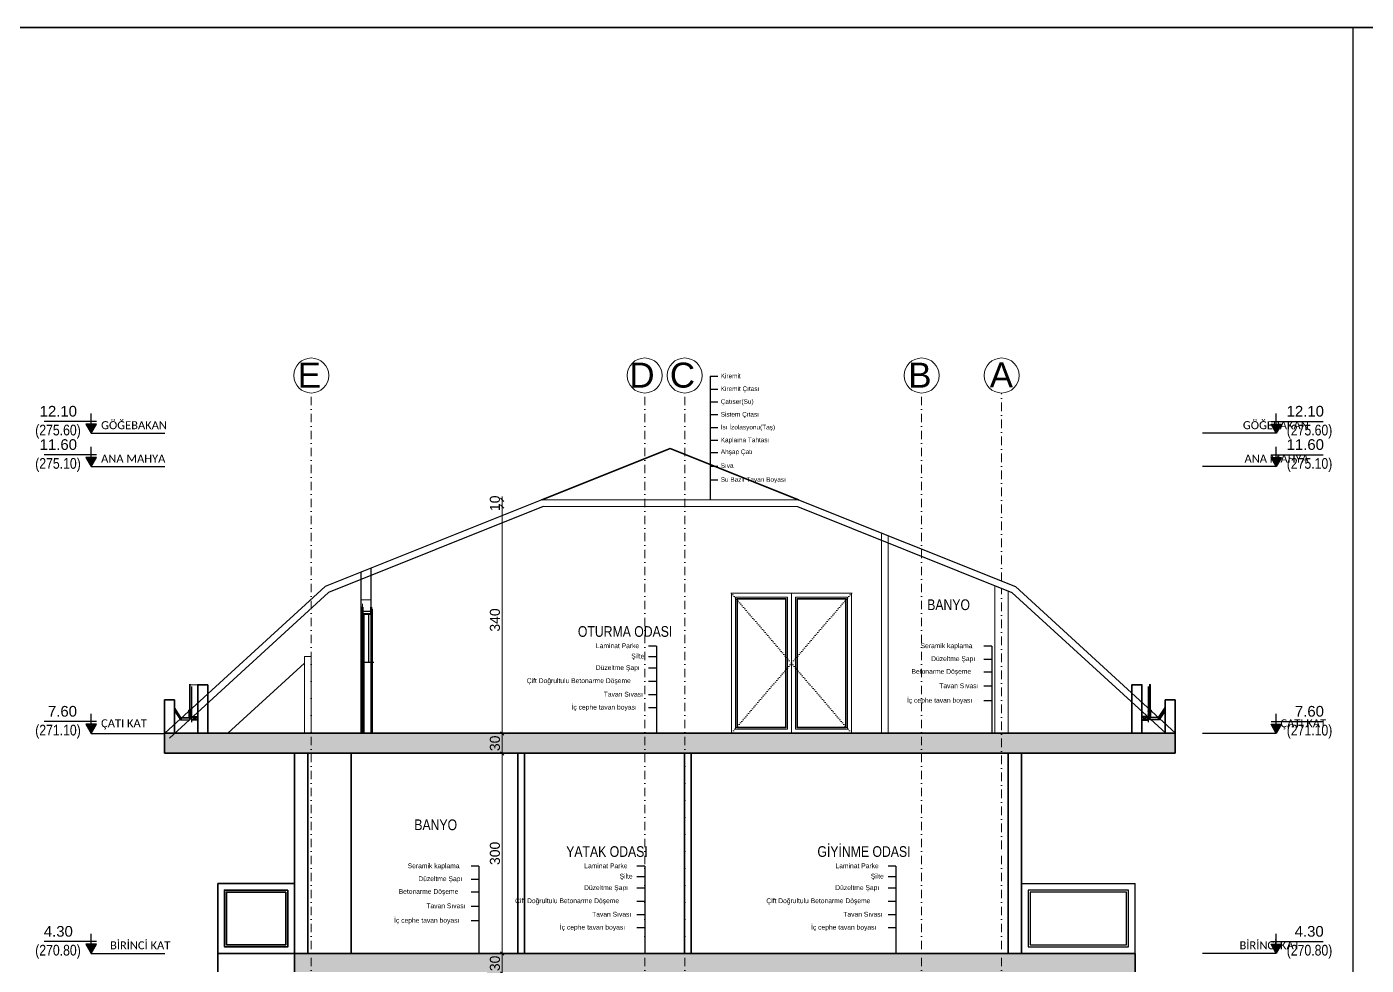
# Model space of a CAD drawing. Header units: millimetres. Extents: x 708 to 46452, y -4963 to 3960.
# Drawn here: x 22442 to 24450, y 2552 to 3960 of the extents above; entities that cross this region are included whole.
import ezdxf

# ---------------------------------------------------------------- set-up
doc = ezdxf.new("R2010")
doc.units = ezdxf.units.MM
for name, pattern in [('ACAD_ISO07W100', [3, 0, -3]), ('ACAD_ISO10W100', [18, 12, -3, 0, -3]), ('DASHDOT', [25.4, 12.7, -6.35, 0, -6.35])]:
    doc.linetypes.add(name, pattern=pattern)
for name, color, linetype, lineweight in [('00_IC_OLCU', 139, 'Continuous', 20), ('00_KOLON', 2, 'Continuous', 35), ('20', 1, 'Continuous', 0), ('AKS', 153, 'ACAD_ISO10W100', 20), ('aks ve noktalılar', 129, 'DASHDOT', 13), ('BETONARME TARAMA', 8, 'Continuous', 25), ('CS DUVAR', 6, 'Continuous', 40), ('duvar', 6, 'Continuous', 35), ('ENK_PLAN', 2, 'Continuous', 0), ('görünüş1', 251, 'Continuous', 35), ('KAPI', 133, 'Continuous', 20), ('Kapı ve Pencereler', 253, 'Continuous', 5), ('KESİTA$0$KAPLAMA', 33, 'Continuous', 25), ('KESİTA$0$Kolon', 164, 'Continuous', 35), ('KESİTA$0$OLUK', 201, 'Continuous', 25), ('KESİTA$0$STANDARD', 7, 'Continuous', 25), ('KESİTA$0$Y3', 155, 'Continuous', 25), ('Merdiven Noktalamaları', 251, 'ACAD_ISO07W100', 20), ('Y', 41, 'Continuous', 30), ('YAZI', 40, 'Continuous', 25), ('YD', 7, 'Continuous', 5), ('yerkapl', 8, 'Continuous', 5), ('Çerçeve', 8, 'Continuous', 30)]:
    doc.layers.add(name, color=color, linetype=linetype, lineweight=lineweight)
doc.layers.add('ARC-ATP-ALÜMİNYUM KORKULUK', color=152, linetype='Continuous')
doc.layers.add('KP', color=1, linetype='Continuous')
doc.layers.add('ARC-ATP-GÖRÜNÜŞ KORKULUK', color=7, linetype='Continuous', lineweight=25, true_color=0x202e69)
doc.styles.add('arial_1_18', font='arial.ttf', dxfattribs={"height": 0.2})
doc.styles.get("Standard").update_dxf_attribs({"font": 'arial.ttf'})
doc.styles.add('şenşakrak', font='swissel.ttf', dxfattribs={"height": 10})
doc.dimstyles.new('ALP_OLCU', dxfattribs={"dimscale": 0, "dimtxt": 15, "dimasz": 5, "dimexe": 0.18, "dimexo": 0.06, "dimgap": 3, "dimtad": 1, "dimdec": 0, "dimrnd": 0.1, "dimzin": 9, "dimdsep": 46, "dimtxsty": 'Standard', "dimblk": 'OBLIQUE', "dimcen": 0, "dimse1": 1, "dimse2": 1, "dimclrd": 256, "dimclre": 256, "dimclrt": 53, "dimadec": 0, "dimazin": 0, "dimtfac": 1, "dimtdec": 0, "dimtix": 1, "dimtmove": 1, "dimatfit": 3, "dimldrblk": 'ARCHTICK', "dimfxl": 0.18, "dimtolj": 1, "dimlwd": -1, "dimarcsym": 0})

# ---------------------------------------------------------------- blocks, each defined once
blk = doc.blocks.new('khjkjhkjh')
at = {"layer": 'Y'}
for p, q in [((645667.6, 4566150.1), (645667.6, 4565964.6)), ((645667.6, 4566150.1), (645678.9, 4566150.1)), ((645667.6, 4566130.9), (645678.9, 4566130.9)), ((645667.6, 4566111.7), (645678.9, 4566111.7)), ((645667.6, 4566092.5), (645678.9, 4566092.5)), ((645667.6, 4566073.3), (645678.9, 4566073.3)), ((645667.6, 4566054.2), (645678.9, 4566054.2)), ((645667.6, 4566035.9), (645678.9, 4566035.9)), ((645667.6, 4566015.4), (645678.9, 4566015.4)), ((645667.6, 4565994.5), (645678.9, 4565994.5))]:
    blk.add_line(p, q, dxfattribs=at)
at = {"layer": 'YD', "style": 'şenşakrak'}
for s, height, p in [('Kiremit', 6.91, (645683.2, 4566147.1)), ('Kiremit Çıtası', 6.912, (645683.2, 4566127.9)), ('Çatıser(Su)', 6.912, (645683.2, 4566108.7)), ('Sistem Çıtası', 6.912, (645683.2, 4566089.5)), ('Isı İzolasyonu(Taş)', 6.912, (645683.2, 4566070.3)), ('Kaplama Tahtası', 6.912, (645683.2, 4566051.1)), ('Ahşap Çatı', 6.91, (645683.4, 4566033.4)), ('Sıva', 6.91, (645683.2, 4566012.7)), ('Su Bazlı Tavan Boyası', 6.912, (645683.2, 4565991.8))]:
    blk.add_text(s, height=height, dxfattribs=at).set_placement(p)
blk = doc.blocks.new('gae')
at = {"layer": 'yerkapl'}
blk.add_hatch(color=256, dxfattribs=at).paths.add_polyline_path([(10.1, 17.5), (-10.1, 17.5), (0, 0)])
for p, q in [((0, 17.5), (0, 37.6)), ((0, 17.5), (0, 37.6)), ((-10.1, 22.5), (89.7, 22.5)), ((-10.1, 22.5), (89.7, 22.5)), ((0, 0), (-10.1, 17.5)), ((-10.1, 17.5), (10.1, 17.5)), ((0, 0), (-10.1, 17.5)), ((-10.1, 17.5), (10.1, 17.5)), ((10.1, 17.5), (0, 0)), ((10.1, 17.5), (0, 0))]:
    blk.add_line(p, q)
blk.add_lwpolyline([(0, 0), (-98.9, 0)])
blk = doc.blocks.new('UDTYUU')
blk.add_line((-169286.9, 45227.8), (-169397.4, 45227.8))
at = {"xscale": 0.7839999999999999, "yscale": 0.7839999999999999, "zscale": 0.7839999999999999}
blk.add_blockref('gae', (-169286.9, 45227.8), dxfattribs=at)
blk = doc.blocks.new('_Oblique')
at = {"color": 0, "linetype": 'ByBlock', "lineweight": -2}
blk.add_line((-0.5, -0.5), (0.5, 0.5), dxfattribs=at)
blk = doc.blocks.new('*D1373')
at = {"layer": '00_IC_OLCU', "transparency": 16777216}
blk.add_line((23154.2, 2540), (23154.2, 2570), dxfattribs=at)
at = {"layer": 'Defpoints', "color": 0, "transparency": 16777216}
for p in [(22863.2, 2570), (23154.2, 2570), (22843.2, 2540)]:
    blk.add_point(p, dxfattribs=at)
at = {"layer": '00_IC_OLCU', "transparency": 16777216, "xscale": 5, "yscale": 5, "zscale": 5}
for p, rotation in [((23154.2, 2570), 90), ((23154.2, 2540), 270)]:
    blk.add_blockref('_Oblique', p, dxfattribs=dict(at, rotation=rotation))
at = {"layer": '00_IC_OLCU', "color": 53, "transparency": 16777216, "insert": (23143.6, 2555), "char_height": 15, "attachment_point": 5, "rotation": 90}
blk.add_mtext('\\A1;30', dxfattribs=at)
blk = doc.blocks.new('_ArchTick')
at = {"color": 0, "linetype": 'ByBlock', "const_width": 0.15}
blk.add_lwpolyline([(-0.5, -0.5), (0.5, 0.5)], dxfattribs=at)
blk = doc.blocks.new('*D1374')
at = {"layer": '00_IC_OLCU', "transparency": 16777216}
blk.add_line((23154.2, 2570), (23154.2, 2870), dxfattribs=at)
at = {"layer": 'Defpoints', "color": 0, "transparency": 16777216}
for p in [(23154.2, 2870), (23178.2, 2870), (22863.2, 2570)]:
    blk.add_point(p, dxfattribs=at)
at = {"layer": '00_IC_OLCU', "transparency": 16777216, "xscale": 5, "yscale": 5, "zscale": 5}
for p, rotation in [((23154.2, 2870), 90), ((23154.2, 2570), 270)]:
    blk.add_blockref('_Oblique', p, dxfattribs=dict(at, rotation=rotation))
at = {"layer": '00_IC_OLCU', "color": 53, "transparency": 16777216, "insert": (23143.6, 2720), "char_height": 15, "attachment_point": 5, "rotation": 90}
blk.add_mtext('\\A1;300', dxfattribs=at)
blk = doc.blocks.new('*D1375')
at = {"layer": '00_IC_OLCU', "transparency": 16777216}
blk.add_line((23154.2, 2870), (23154.2, 2900), dxfattribs=at)
at = {"layer": 'Defpoints', "color": 0, "transparency": 16777216}
for p in [(23154.2, 2900), (23405.7, 2900), (23178.2, 2870)]:
    blk.add_point(p, dxfattribs=at)
at = {"layer": '00_IC_OLCU', "transparency": 16777216, "xscale": 5, "yscale": 5, "zscale": 5}
for p, rotation in [((23154.2, 2900), 90), ((23154.2, 2870), 270)]:
    blk.add_blockref('_Oblique', p, dxfattribs=dict(at, rotation=rotation))
at = {"layer": '00_IC_OLCU', "color": 53, "transparency": 16777216, "insert": (23143.6, 2885), "char_height": 15, "attachment_point": 5, "rotation": 90}
blk.add_mtext('\\A1;30', dxfattribs=at)
blk = doc.blocks.new('*D1376')
at = {"layer": '00_IC_OLCU', "transparency": 16777216}
blk.add_line((23154.2, 2900), (23154.2, 3240), dxfattribs=at)
at = {"layer": 'Defpoints', "color": 0, "transparency": 16777216}
for p in [(23154.2, 3240), (23215.8, 3240), (23405.7, 2900)]:
    blk.add_point(p, dxfattribs=at)
at = {"layer": '00_IC_OLCU', "transparency": 16777216, "xscale": 5, "yscale": 5, "zscale": 5}
for p, rotation in [((23154.2, 3240), 90), ((23154.2, 2900), 270)]:
    blk.add_blockref('_Oblique', p, dxfattribs=dict(at, rotation=rotation))
at = {"layer": '00_IC_OLCU', "color": 53, "transparency": 16777216, "insert": (23143.6, 3070), "char_height": 15, "attachment_point": 5, "rotation": 90}
blk.add_mtext('\\A1;340', dxfattribs=at)
blk = doc.blocks.new('*D1377')
at = {"layer": '00_IC_OLCU', "transparency": 16777216}
for p, q in [((23154.2, 3250), (23154.2, 3255)), ((23154.2, 3240), (23154.2, 3250)), ((23154.2, 3240), (23154.2, 3235))]:
    blk.add_line(p, q, dxfattribs=at)
at = {"layer": 'Defpoints', "color": 0, "transparency": 16777216}
for p in [(23154.2, 3250), (23213.9, 3250), (23215.8, 3240)]:
    blk.add_point(p, dxfattribs=at)
at = {"layer": '00_IC_OLCU', "transparency": 16777216, "xscale": 5, "yscale": 5, "zscale": 5}
for p, rotation in [((23154.2, 3250), 270), ((23154.2, 3240), 90)]:
    blk.add_blockref('_Oblique', p, dxfattribs=dict(at, rotation=rotation))
at = {"layer": '00_IC_OLCU', "color": 53, "transparency": 16777216, "insert": (23143.6, 3245), "char_height": 15, "attachment_point": 5, "rotation": 90}
blk.add_mtext('\\A1;10', dxfattribs=at)

msp = doc.modelspace()

# ---------------------------------------------------------------- hatches: boundary and pattern name
at = {"layer": 'BETONARME TARAMA'}
h = msp.add_hatch(dxfattribs=at)
h.set_pattern_fill('ANSI36', color=256, scale=3)
h.set_pattern_definition([(45, (4220.108, 1357.006), (5.051394, 18.5217782), [23.8125, -4.7625, 0, -4.7625])])
h.paths.add_polyline_path([(22648.157, 2900.036), (22648.157, 2870.036), (24163.157, 2870.036), (24163.157, 2900.036)])
h = msp.add_hatch(dxfattribs=at)
h.set_pattern_fill('ANSI36', color=256, scale=3)
h.set_pattern_definition([(45, (12572.92, 1770.001), (5.051394, 18.521778), [23.8125, -4.7625, 0, -4.7625])])
h.paths.add_polyline_path([(22898.157, 1860.036), (22898.157, 1910.036), (23933.157, 1910.036), (23933.157, 1860.036)])
h.paths.add_polyline_path([(22843.157, 2210.036), (22843.157, 2240.036), (24103.157, 2240.036), (24103.157, 2210.036)])
h.paths.add_polyline_path([(24103.157, 2570.036), (24103.157, 2540.036), (22843.157, 2540.036), (22843.157, 2570.036)])

# ---------------------------------------------------------------- linework, layer by layer
for p, q in [((22688.569, 2970.389), (22688.569, 2916.612)), ((24122.744, 2970.389), (24122.744, 2916.612))]:
    msp.add_line(p, q)
at = {"lineweight": -2}
for p, q in [((22686.57, 2933.767), (22688.57, 2923.767)), ((22686.57, 2923.767), (22688.57, 2933.767)), ((22686.57, 2933.767), (22688.57, 2923.767)), ((22686.57, 2923.767), (22688.57, 2933.767)), ((22686.57, 2933.561), (22688.57, 2923.561)), ((22686.57, 2923.561), (22688.57, 2933.561)), ((22686.57, 2933.561), (22688.57, 2923.561)), ((22686.57, 2923.561), (22688.57, 2933.561)), ((24124.743, 2933.767), (24122.743, 2923.767)), ((24124.743, 2923.767), (24122.743, 2933.767)), ((24124.743, 2933.767), (24122.743, 2923.767)), ((24124.743, 2923.767), (24122.743, 2933.767)), ((24124.744, 2933.561), (24122.744, 2923.561)), ((24124.744, 2923.561), (24122.744, 2933.561)), ((24124.744, 2933.561), (24122.744, 2923.561)), ((24124.744, 2923.561), (24122.744, 2933.561))]:
    msp.add_line(p, q, dxfattribs=at)
for points in [[(22954.625, 3006.434), (22954.625, 3079.286)], [(22962.152, 3006.434), (22947.099, 3006.434)], [(22648.157, 2950.002), (22648.217, 2950.036)], [(24163.157, 2950.002), (24163.096, 2950.036)]]:
    msp.add_lwpolyline(points)
for points in [[(22688.57, 2923.767), (22688.57, 2923.767), (22686.57, 2923.767), (22686.57, 2933.767), (22688.57, 2933.767), (22688.57, 2923.767)], [(22688.57, 2923.767), (22688.57, 2923.767), (22686.57, 2923.767), (22686.57, 2933.767), (22688.57, 2933.767), (22688.57, 2923.767)], [(22688.57, 2923.561), (22688.57, 2923.561), (22686.57, 2923.561), (22686.57, 2933.561), (22688.57, 2933.561), (22688.57, 2923.561)], [(22688.57, 2923.561), (22688.57, 2923.561), (22686.57, 2923.561), (22686.57, 2933.561), (22688.57, 2933.561), (22688.57, 2923.561)], [(24122.743, 2923.767), (24122.743, 2923.767), (24124.743, 2923.767), (24124.743, 2933.767), (24122.743, 2933.767), (24122.743, 2923.767)], [(24122.743, 2923.767), (24122.743, 2923.767), (24124.743, 2923.767), (24124.743, 2933.767), (24122.743, 2933.767), (24122.743, 2923.767)], [(24122.744, 2923.561), (24122.744, 2923.561), (24124.744, 2923.561), (24124.744, 2933.561), (24122.744, 2933.561), (24122.744, 2923.561)], [(24122.744, 2923.561), (24122.744, 2923.561), (24124.744, 2923.561), (24124.744, 2933.561), (24122.744, 2933.561), (24122.744, 2923.561)]]:
    msp.add_lwpolyline(points, dxfattribs=at)
at = {"layer": '00_KOLON'}
for p, q in [((22698.157, 2973.087), (22698.157, 2900.036)), ((24113.157, 2973.087), (24113.157, 2900.036)), ((22648.157, 2900.036), (22648.157, 2950.036)), ((22648.157, 2950.036), (22663.157, 2950.036)), ((22663.157, 2950.036), (22663.157, 2900.036)), ((22698.157, 2950.036), (22698.157, 2900.036)), ((24113.157, 2950.036), (24113.157, 2900.036)), ((24163.157, 2950.036), (24148.157, 2950.036)), ((24148.157, 2950.036), (24148.157, 2900.036)), ((24163.157, 2900.036), (24163.157, 2950.036)), ((24163.157, 2900.036), (22648.157, 2900.036)), ((24163.157, 2870.036), (22648.157, 2870.036)), ((22843.157, 2570.036), (22843.157, 2870.036)), ((22863.157, 2570.036), (22863.157, 2870.036)), ((23178.157, 2570.036), (23178.157, 2870.036)), ((23188.157, 2570.036), (23188.157, 2870.036)), ((23427.965, 2570.036), (23427.965, 2870.036)), ((23437.965, 2570.036), (23437.965, 2870.036)), ((23913.157, 2570.036), (23913.157, 2870.036)), ((23933.157, 2570.036), (23933.157, 2870.036)), ((24103.157, 2570.036), (22843.157, 2570.036)), ((22843.157, 2210.036), (22843.157, 2570.036))]:
    msp.add_line(p, q, dxfattribs=at)
for points in [[(22698.157, 2900.036), (22698.157, 2972.72), (22713.157, 2972.72), (22713.157, 2900.036)], [(24113.157, 2900.036), (24113.157, 2972.72), (24098.157, 2972.72), (24098.157, 2900.036)], [(22648.157, 2870.036), (22648.157, 2900.036)], [(24163.157, 2870.036), (24163.157, 2900.036)], [(24163.157, 2870.036), (24163.157, 2900.036)], [(24103.157, 2540.036), (24103.157, 2570.036)]]:
    msp.add_lwpolyline(points, dxfattribs=at)
at = {"layer": '20'}
for p, q in [((23213.899, 3250.036), (23598.899, 3250.036)), ((23215.825, 3240.036), (23596.973, 3240.036)), ((23723.157, 3200.333), (23723.157, 2900.036)), ((23733.157, 3196.333), (23733.157, 2900.036)), ((23893.157, 3121.563), (23893.157, 2900.036)), ((23913.157, 3113.563), (23913.157, 2900.036)), ((22943.299, 3011.144), (22948.01, 3006.434))]:
    msp.add_line(p, q, dxfattribs=at)
at = {"layer": 'AKS', "color": 30, "linetype": 'Continuous', "lineweight": 5}
for centre in [(22868.157, 3436.642), (23368.157, 3436.642), (23428.157, 3436.642), (23783.157, 3436.642), (23903.157, 3436.642)]:
    msp.add_circle(centre, 26.25, dxfattribs=at)
at = {"layer": 'aks ve noktalılar'}
for p, q in [((23903.157, 3128.333), (23903.157, 3410.392)), ((23903.157, 2726.372), (23903.157, 3117.563))]:
    msp.add_line(p, q, dxfattribs=at)
for points in [[(22868.157, 1505.105), (22868.157, 3410.392)], [(23368.157, 1505.105), (23368.157, 3410.392)], [(23428.157, 1505.105), (23428.157, 3410.392)], [(23783.157, 1505.105), (23783.157, 3410.392)], [(23903.157, 1505.105), (23903.157, 2726.372)]]:
    msp.add_lwpolyline(points, dxfattribs=at)
at = {"layer": 'ARC-ATP-ALÜMİNYUM KORKULUK'}
for p, q in [((23933.157, 2570.036), (23933.157, 2675.036)), ((24103.157, 2570.036), (24103.157, 2675.036))]:
    msp.add_line(p, q, dxfattribs=at)
msp.add_lwpolyline([(23933.157, 2675.036), (24103.157, 2675.036)], dxfattribs=at)
at = {"layer": 'ARC-ATP-GÖRÜNÜŞ KORKULUK'}
for points in [[(24093.157, 2665.036), (23943.157, 2665.036), (23943.157, 2580.036), (24093.157, 2580.036)], [(24090.157, 2662.036), (23946.157, 2662.036), (23946.157, 2583.036), (24090.157, 2583.036)]]:
    msp.add_lwpolyline(points, close=True, dxfattribs=at)
at = {"layer": 'CS DUVAR'}
for p, q in [((22945.157, 3089.286), (22945.157, 2900.036)), ((22945.157, 3079.286), (22945.157, 3083.27)), ((22945.157, 3079.286), (22960.157, 3079.286)), ((22958.157, 3089.286), (22958.157, 2900.036)), ((22958.157, 3079.286), (22958.157, 3089.286))]:
    msp.add_line(p, q, dxfattribs=at)
at = {"layer": 'duvar'}
for points in [[(22698.157, 2900.036), (22698.157, 2972.892), (22713.157, 2972.72), (22713.157, 2900.036), (22698.157, 2900.036)], [(24113.157, 2900.036), (24113.157, 2972.892), (24098.157, 2972.72), (24098.157, 2900.036), (24113.157, 2900.036)]]:
    msp.add_lwpolyline(points, dxfattribs=at)
at = {"layer": 'ENK_PLAN'}
msp.add_line((22858.157, 2900.036), (22858.157, 3015.036), dxfattribs=at)
for points in [[(22943.157, 3100.036), (22958.157, 3100.036), (22958.157, 2900.036)], [(22943.157, 2900.036), (22943.157, 3089.286)], [(22858.157, 3015.036), (22868.157, 3015.036)], [(22868.157, 3015.036), (22868.157, 2900.036)], [(22698.157, 2972.72), (22685.57, 2972.72)], [(22658.157, 2900.036), (24163.157, 2900.036)]]:
    msp.add_lwpolyline(points, dxfattribs=at)
at = {"layer": 'görünüş1'}
for p, q in [((22928.157, 2570.036), (22928.157, 2870.036)), ((22728.157, 2570.036), (22728.157, 2675.036))]:
    msp.add_line(p, q, dxfattribs=at)
for points in [[(32044, 1327.92), (39173.702, 1327.92), (39173.702, 3959.23), (4950.496, 3957.991)], [(23213.899, 3250.036), (23406.399, 3327.036), (23598.899, 3250.036)], [(22728.157, 2675.036), (22843.157, 2675.036)], [(22843.157, 2540.036), (22728.157, 2540.036), (22728.157, 2570.036), (22843.157, 2570.036)]]:
    msp.add_lwpolyline(points, dxfattribs=at)
for points in [[(22833.157, 2665.036), (22738.157, 2665.036), (22738.157, 2580.036), (22833.157, 2580.036)], [(22830.157, 2662.036), (22741.157, 2662.036), (22741.157, 2583.036), (22830.157, 2583.036)]]:
    msp.add_lwpolyline(points, close=True, dxfattribs=at)
at = {"layer": 'KAPI'}
for p, q in [((22943.299, 2900.036), (22943.299, 3078.63)), ((22943.999, 2900.036), (22943.999, 3078.361)), ((22960.157, 3079.286), (22945.157, 3079.286)), ((22947.099, 2900.036), (22947.099, 3079.286)), ((22947.799, 2900.036), (22947.799, 3079.286)), ((22958.157, 3076.286), (22958.157, 2900.036)), ((22960.152, 3078.873), (22960.152, 2900.036))]:
    msp.add_line(p, q, dxfattribs=at)
msp.add_lwpolyline([(22943.157, 3100.036), (22943.157, 3089.686, 0.41421356), (22943.557, 3089.286), (22945.157, 3089.286), (22945.157, 3094.02)], format="xyb", dxfattribs=at)
msp.add_lwpolyline([(22958.157, 3078.536), (22958.157, 3086.036), (22959.757, 3086.036, -0.41421356), (22960.157, 3085.636), (22960.157, 3078.936, -0.41421356), (22959.757, 3078.536)], format="xyb", close=True, dxfattribs=at)
at = {"layer": 'Kapı ve Pencereler'}
for points in [[(23498.157, 2900.036), (23588.157, 2900.036), (23588.157, 3110.036), (23498.157, 3110.036)], [(23504.157, 2906.036), (23582.157, 2906.036), (23582.157, 3104.036), (23504.157, 3104.036)], [(23506.157, 2908.036), (23580.157, 2908.036), (23580.157, 3102.036), (23506.157, 3102.036)], [(23507.157, 2909.036), (23579.157, 2909.036), (23579.157, 3101.036), (23507.157, 3101.036)], [(23678.157, 2900.036), (23588.157, 2900.036), (23588.157, 3110.036), (23678.157, 3110.036)], [(23672.157, 2906.036), (23594.157, 2906.036), (23594.157, 3104.036), (23672.157, 3104.036)], [(23670.157, 2908.036), (23596.157, 2908.036), (23596.157, 3102.036), (23670.157, 3102.036)], [(23669.157, 2909.036), (23597.157, 2909.036), (23597.157, 3101.036), (23669.157, 3101.036)]]:
    msp.add_lwpolyline(points, close=True, dxfattribs=at)
at = {"layer": 'KESİTA$0$KAPLAMA', "lineweight": -2}
for p, q in [((22686.57, 2935.277), (22687.047, 2933.831)), ((22686.57, 2935.277), (22687.047, 2933.831)), ((22686.57, 2935.071), (22687.047, 2933.625)), ((22686.57, 2935.071), (22687.047, 2933.625)), ((24124.743, 2935.277), (24124.266, 2933.831)), ((24124.743, 2935.277), (24124.266, 2933.831)), ((24124.744, 2935.071), (24124.267, 2933.625)), ((24124.744, 2935.071), (24124.267, 2933.625))]:
    msp.add_line(p, q, dxfattribs=at)
at = {"layer": 'KESİTA$0$Kolon', "lineweight": -2}
for p, q in [((22685.57, 2973.292), (22685.57, 2923.298)), ((22685.57, 2973.292), (22685.57, 2923.298)), ((22686.069, 2973.572), (22686.069, 2922.558)), ((22686.07, 2973.573), (22686.07, 2922.764)), ((24125.244, 2973.573), (24125.244, 2922.764)), ((24125.244, 2973.572), (24125.244, 2922.558)), ((24125.744, 2973.292), (24125.744, 2923.298)), ((24125.744, 2973.292), (24125.744, 2923.298)), ((22685.569, 2970.998), (22685.569, 2923.092)), ((22685.569, 2970.998), (22685.569, 2923.092)), ((24125.744, 2970.998), (24125.744, 2923.092)), ((24125.744, 2970.998), (24125.744, 2923.092)), ((22672.573, 2923.301), (22663.157, 2937.801)), ((22672.573, 2923.301), (22663.157, 2937.801)), ((22674.095, 2920.039), (22663.157, 2936.882)), ((24137.219, 2920.039), (24148.157, 2936.882)), ((24138.741, 2923.301), (24148.157, 2937.801)), ((24138.741, 2923.301), (24148.157, 2937.801))]:
    msp.add_line(p, q, dxfattribs=at)
for points in [[(22663.157, 2933.939), (22672.183, 2920.039), (22686.07, 2920.039), (22686.07, 2973.573)], [(24148.157, 2933.939), (24139.13, 2920.039), (24125.244, 2920.039), (24125.244, 2973.573)], [(22670.661, 2923.301), (22685.57, 2923.301)], [(24140.652, 2923.301), (24125.744, 2923.301)]]:
    msp.add_lwpolyline(points, dxfattribs=at)
at = {"layer": 'KESİTA$0$OLUK', "lineweight": -2}
for p, q in [((22672.909, 2923.701), (22663.157, 2938.719)), ((22672.909, 2923.701), (22663.157, 2938.719)), ((22683.642, 2932.396), (22684.588, 2932.396)), ((22683.642, 2932.396), (22684.588, 2932.396)), ((22683.642, 2932.19), (22684.587, 2932.19)), ((22683.642, 2932.19), (22684.587, 2932.19)), ((22684.087, 2934.69), (22684.087, 2932.484)), ((22684.087, 2934.69), (22685.17, 2934.69)), ((22684.087, 2934.69), (22684.087, 2932.484)), ((22684.087, 2934.69), (22685.17, 2934.69)), ((22684.088, 2934.896), (22684.088, 2932.69)), ((22684.088, 2934.896), (22685.17, 2934.896)), ((22684.088, 2934.896), (22684.088, 2932.69)), ((22684.088, 2934.896), (22685.17, 2934.896)), ((22684.587, 2934.29), (22684.587, 2932.19)), ((22684.587, 2934.29), (22684.587, 2932.19)), ((22684.588, 2934.496), (22684.588, 2932.396)), ((22684.588, 2934.496), (22684.588, 2932.396)), ((22685.17, 2934.896), (22685.17, 2923.701)), ((22685.17, 2934.69), (22685.17, 2923.495)), ((24126.143, 2934.896), (24126.143, 2923.701)), ((24127.226, 2934.896), (24126.143, 2934.896)), ((24127.226, 2934.896), (24126.143, 2934.896)), ((24126.144, 2934.69), (24126.144, 2923.495)), ((24127.226, 2934.69), (24126.144, 2934.69)), ((24127.226, 2934.69), (24126.144, 2934.69)), ((24126.726, 2934.496), (24126.726, 2932.396)), ((24126.726, 2934.496), (24126.726, 2932.396)), ((24126.726, 2934.29), (24126.726, 2932.19)), ((24126.726, 2934.29), (24126.726, 2932.19)), ((24127.672, 2932.396), (24126.726, 2932.396)), ((24127.672, 2932.396), (24126.726, 2932.396)), ((24127.672, 2932.19), (24126.726, 2932.19)), ((24127.672, 2932.19), (24126.726, 2932.19)), ((24127.226, 2934.896), (24127.226, 2932.69)), ((24127.226, 2934.896), (24127.226, 2932.69)), ((24127.226, 2934.69), (24127.226, 2932.484)), ((24127.226, 2934.69), (24127.226, 2932.484)), ((24138.404, 2923.701), (24148.157, 2938.719)), ((24138.404, 2923.701), (24148.157, 2938.719))]:
    msp.add_line(p, q, dxfattribs=at)
for points in [[(22670.998, 2923.701), (22685.17, 2923.701), (22685.17, 2934.896)], [(24140.316, 2923.701), (24126.143, 2923.701), (24126.143, 2934.896)]]:
    msp.add_lwpolyline(points, dxfattribs=at)
at = {"layer": 'KESİTA$0$STANDARD', "color": 240, "linetype": 'ByBlock', "lineweight": 13}
for p, q in [((22687.068, 2933.767), (22686.534, 2935.386)), ((22687.068, 2933.767), (22686.534, 2935.386)), ((22687.068, 2933.561), (22686.534, 2935.18)), ((22687.068, 2933.561), (22686.534, 2935.18)), ((24124.245, 2933.767), (24124.779, 2935.386)), ((24124.245, 2933.767), (24124.779, 2935.386)), ((24124.246, 2933.561), (24124.78, 2935.18)), ((24124.246, 2933.561), (24124.78, 2935.18)), ((22688.874, 2928.294), (22688.57, 2929.217)), ((22688.874, 2928.294), (22688.57, 2929.217)), ((22688.874, 2928.088), (22688.57, 2929.011)), ((22688.874, 2928.088), (22688.57, 2929.011)), ((24122.439, 2928.294), (24122.743, 2929.217)), ((24122.439, 2928.294), (24122.743, 2929.217)), ((24122.44, 2928.088), (24122.744, 2929.011)), ((24122.44, 2928.088), (24122.744, 2929.011))]:
    msp.add_line(p, q, dxfattribs=at)
at = {"layer": 'KESİTA$0$Y3', "lineweight": -2}
for p, q in [((22698.157, 2925.039, 705.999), (22689.096, 2920.039)), ((22698.157, 2920.039, 705.999), (22689.096, 2925.039)), ((22698.157, 2925.039, 705.999), (22689.096, 2920.039)), ((22698.157, 2920.039, 705.999), (22689.096, 2925.039)), ((22698.156, 2924.833, 705.999), (22689.096, 2919.833)), ((22698.156, 2919.833, 705.999), (22689.096, 2924.833)), ((22698.156, 2924.833, 705.999), (22689.096, 2919.833)), ((22698.156, 2919.833, 705.999), (22689.096, 2924.833)), ((24113.157, 2925.039, 705.999), (24122.218, 2920.039)), ((24113.157, 2920.039, 705.999), (24122.218, 2925.039)), ((24113.157, 2925.039, 705.999), (24122.218, 2920.039)), ((24113.157, 2920.039, 705.999), (24122.218, 2925.039)), ((24113.157, 2924.833, 705.999), (24122.218, 2919.833)), ((24113.157, 2919.833, 705.999), (24122.218, 2924.833)), ((24113.157, 2924.833, 705.999), (24122.218, 2919.833)), ((24113.157, 2919.833, 705.999), (24122.218, 2924.833))]:
    msp.add_line(p, q, dxfattribs=at)
for points in [[(22698.157, 2920.039), (22689.096, 2920.039), (22689.096, 2925.039), (22698.157, 2925.039)], [(22698.157, 2920.039), (22689.096, 2920.039), (22689.096, 2925.039), (22698.157, 2925.039)], [(22698.156, 2919.833), (22689.096, 2919.833), (22689.096, 2924.833), (22698.156, 2924.833)], [(22698.156, 2919.833), (22689.096, 2919.833), (22689.096, 2924.833), (22698.156, 2924.833)], [(24113.157, 2920.039), (24122.218, 2920.039), (24122.218, 2925.039), (24113.157, 2925.039)], [(24113.157, 2920.039), (24122.218, 2920.039), (24122.218, 2925.039), (24113.157, 2925.039)], [(24113.157, 2919.833), (24122.218, 2919.833), (24122.218, 2924.833), (24113.157, 2924.833)], [(24113.157, 2919.833), (24122.218, 2919.833), (24122.218, 2924.833), (24113.157, 2924.833)]]:
    msp.add_lwpolyline(points, close=True, dxfattribs=at)
at = {"layer": 'KP'}
for p, q in [((23213.899, 3250.036), (22888.899, 3120.036)), ((23215.825, 3240.036), (22894.31, 3111.43)), ((23596.973, 3240.036), (23918.489, 3111.43)), ((23598.899, 3250.036), (23923.899, 3120.036)), ((22943.157, 2900.036), (22943.157, 3141.739)), ((22958.157, 2900.036), (22958.157, 3147.739)), ((22888.899, 3120.036), (22648.899, 2900.036)), ((23923.899, 3120.036), (24163.899, 2900.036)), ((22894.31, 3111.43), (22655.656, 2892.665)), ((23918.489, 3111.43), (24149.1, 2900.036))]:
    msp.add_line(p, q, dxfattribs=at)
for points in [[(22945.157, 3085.203), (22943.157, 3083.37)], [(22943.157, 3083.37), (22960.157, 3083.37)], [(22858.157, 3005.453), (22743.157, 2900.036)]]:
    msp.add_lwpolyline(points, dxfattribs=at)
at = {"layer": 'Merdiven Noktalamaları'}
for p, q in [((23498.157, 3110.036), (23588.157, 3005.036)), ((23678.157, 3110.036), (23588.157, 3005.036)), ((23588.157, 3005.036), (23498.157, 2900.036)), ((23588.157, 3005.036), (23678.157, 2900.036))]:
    msp.add_line(p, q, dxfattribs=at)
at = {"layer": 'Y'}
for p, q in [((23385.657, 3030.91), (23373.842, 3030.91)), ((23385.657, 3014.833), (23373.842, 3014.833)), ((23385.657, 3030.91), (23385.657, 2900.036)), ((23888.55, 3030.91), (23876.735, 3030.91)), ((23888.55, 3030.91), (23888.55, 2900.036)), ((23385.657, 2997.615), (23373.842, 2997.615)), ((23888.55, 3010.918), (23876.735, 3010.918)), ((23888.55, 2991.924), (23876.735, 2991.924)), ((23385.657, 2977.956), (23373.842, 2977.956)), ((23385.657, 2957.882), (23373.842, 2957.882)), ((23888.55, 2970.518), (23876.735, 2970.518)), ((23385.657, 2938.105), (23373.842, 2938.105)), ((23888.55, 2948.744), (23876.735, 2948.744)), ((23119.699, 2700.91), (23107.884, 2700.91)), ((23119.699, 2700.91), (23119.699, 2570.036)), ((23368.157, 2700.91), (23356.342, 2700.91)), ((23368.157, 2700.91), (23368.157, 2570.036)), ((23744.761, 2700.91), (23732.946, 2700.91)), ((23744.761, 2700.91), (23744.761, 2570.036)), ((23119.699, 2680.918), (23107.884, 2680.918)), ((23368.157, 2684.833), (23356.342, 2684.833)), ((23744.761, 2684.833), (23732.946, 2684.833)), ((23119.699, 2661.924), (23107.884, 2661.924)), ((23368.157, 2667.615), (23356.342, 2667.615)), ((23744.761, 2667.615), (23732.946, 2667.615)), ((23119.699, 2640.518), (23107.884, 2640.518)), ((23368.157, 2647.956), (23356.342, 2647.956)), ((23744.761, 2647.956), (23732.946, 2647.956)), ((23119.699, 2618.744), (23107.884, 2618.744)), ((23368.157, 2627.882), (23356.342, 2627.882)), ((23744.761, 2627.882), (23732.946, 2627.882)), ((23368.157, 2608.105), (23356.342, 2608.105)), ((23744.761, 2608.105), (23732.946, 2608.105))]:
    msp.add_line(p, q, dxfattribs=at)
at = {"layer": 'Çerçeve'}
msp.add_line((24429.944, 1328.673), (24429.944, 3959.598), dxfattribs=at)

# ---------------------------------------------------------------- block references
msp.add_blockref('khjkjhkjh', (-622201.178, -4562714.54))
at = {"layer": 'YAZI', "xscale": -1}
for p in [(-146748.546, -41877.793), (-146748.546, -41927.793), (-146748.546, -42327.793), (-146748.546, -42657.793)]:
    msp.add_blockref('UDTYUU', p, dxfattribs=at)
at = {"layer": 'YAZI'}
for p in [(193601.884, -41877.793), (193601.884, -41927.793), (193601.884, -42327.793), (193601.884, -42657.793)]:
    msp.add_blockref('UDTYUU', p, dxfattribs=at)

# ---------------------------------------------------------------- texts
at = {"layer": 'AKS', "color": 30, "linetype": 'Continuous', "lineweight": 5, "style": 'arial_1_18'}
for s, p in [('E', (22847.92, 3418.461)), ('D', (23345.106, 3418.461)), ('C', (23405.822, 3418.461)), ('B', (23763.201, 3418.461)), ('A', (23885.308, 3418.65))]:
    msp.add_text(s, height=37.5, dxfattribs=at).set_placement(p)
at = {"layer": 'YAZI', "color": 3, "char_height": 16, "width": 92.86722}
for s, insert, attachment_point in [('12.10', (22517.026, 3391.083), 3), ('12.10', (24386.369, 3391.083), 3), ('11.60', (22517.026, 3341.083), 3), ('11.60', (24386.369, 3341.083), 3), ('7.60', (22517.026, 2941.083), 3), ('7.60', (24386.369, 2941.083), 3), ('4.30', (22467.322, 2611.083), 1), ('4.30', (24386.016, 2611.083), 3)]:
    msp.add_mtext(s, dxfattribs=dict(at, insert=insert, attachment_point=attachment_point))
at = {"layer": 'YAZI', "color": 2, "char_height": 16, "width": 80.64723}
for s, insert, attachment_point in [('{\\fArial Narrow|b0|i0|c162|p34;(275.60)}', (22522.705, 3362.816), 3), ('{\\fArial Narrow|b0|i0|c162|p34;(275.60)}', (24330.633, 3362.816), 1), ('{\\fArial Narrow|b0|i0|c162|p34;(275.10)}', (22522.705, 3312.816), 3), ('{\\fArial Narrow|b0|i0|c162|p34;(275.10)}', (24330.633, 3312.816), 1), ('{\\fArial Narrow|b0|i0|c162|p34;(271.10)}', (22522.705, 2912.816), 3), ('{\\fArial Narrow|b0|i0|c162|p34;(271.10)}', (24330.633, 2912.816), 1), ('{\\fArial Narrow|b0|i0|c162|p34;(270.80)}', (22522.705, 2582.816), 3), ('{\\fArial Narrow|b0|i0|c162|p34;(270.80)}', (24330.633, 2582.816), 1)]:
    msp.add_mtext(s, dxfattribs=dict(at, insert=insert, attachment_point=attachment_point))
at = {"layer": 'YAZI'}
for s, insert, char_height, width, attachment_point in [('{\\fCalibri|b0|i0|c162|p34;GÖĞEBAKAN}', (22553.181, 3355.993), 12, 163.71145, 7), ('{\\fCalibri|b0|i0|c162|p34;GÖĞEBAKAN}', (24363.604, 3355.993), 12, 163.71145, 9), ('{\\fCalibri|b0|i0|c162|p34;ANA MAHYA}', (22553.181, 3305.993), 12, 163.71145, 7), ('{\\fCalibri|b0|i0|c162|p34;ANA MAHYA}', (24363.604, 3305.993), 12, 163.71145, 9), ('{\\fArial Narrow|b0|i0|c162|p34;\\H0.7716x;BANYO}', (23791.584, 3100.856), 20.736, 189.49447, 1), ('{\\fArial Narrow|b0|i0|c162|p34;\\H0.7716x;OTURMA ODASI}', (23267.93, 3060.747), 20.736, 189.49447, 1), ('{\\fCalibri|b0|i0|c162|p34;ÇATI KAT}', (22553.181, 2905.993), 12, 163.71145, 7), ('{\\fCalibri|b0|i0|c162|p34;ÇATI KAT}', (24389.617, 2905.993), 12, 163.71145, 9), ('{\\fArial Narrow|b0|i0|c162|p34;\\H0.7716x;BANYO}', (23022.733, 2770.856), 20.736, 189.49447, 1), ('{\\fArial Narrow|b0|i0|c162|p34;\\H0.7716x;YATAK ODASI}', (23250.43, 2730.747), 20.736, 189.49447, 1), ('{\\fArial Narrow|b0|i0|c162|p34;\\H0.7716x;GİYİNME ODASI}', (23627.034, 2730.747), 20.736, 189.49447, 1), ('{\\fCalibri|b0|i0|c162|p34;BİRİNCİ KAT}', (22566.586, 2575.993), 12, 163.71145, 7), ('{\\fCalibri|b0|i0|c162|p34;BİRİNCİ KAT}', (24350.199, 2575.993), 12, 163.71145, 9)]:
    msp.add_mtext(s, dxfattribs=dict(at, insert=insert, char_height=char_height, width=width, attachment_point=attachment_point))
at = {"layer": 'YD', "style": 'şenşakrak'}
for s, p in [('Laminat Parke', (23295.018, 3027.749)), ('Seramik kaplama', (23781.676, 3027.749)), ('Şilte', (23347.95, 3012.259)), ('Düzeltme Şapı', (23797.581, 3008.343)), ('Düzeltme Şapı', (23294.687, 2995.041)), ('Betonarme Döşeme', (23768.135, 2989.299)), ('Çift Doğrultulu Betonarme Döşeme', (23191.338, 2975.332)), ('Tavan Sıvası', (23809.664, 2967.743)), ('Tavan Sıvası', (23306.77, 2955.107)), ('İç cephe tavan boyası', (23761.304, 2945.968)), ('İç cephe tavan boyası', (23258.41, 2935.67)), ('Seramik kaplama', (23012.825, 2697.749)), ('Laminat Parke', (23277.518, 2697.749)), ('Laminat Parke', (23654.122, 2697.749)), ('Düzeltme Şapı', (23028.729, 2678.343)), ('Düzeltme Şapı', (23277.187, 2665.041)), ('Şilte', (23330.45, 2682.259)), ('Düzeltme Şapı', (23653.792, 2665.041)), ('Şilte', (23707.054, 2682.259)), ('Betonarme Döşeme', (22999.283, 2659.299)), ('Çift Doğrultulu Betonarme Döşeme', (23173.838, 2645.332)), ('Çift Doğrultulu Betonarme Döşeme', (23550.442, 2645.332)), ('Tavan Sıvası', (23040.812, 2637.743)), ('Tavan Sıvası', (23289.27, 2625.107)), ('Tavan Sıvası', (23665.875, 2625.107)), ('İç cephe tavan boyası', (22992.452, 2615.968)), ('İç cephe tavan boyası', (23240.91, 2605.67)), ('İç cephe tavan boyası', (23617.514, 2605.67))]:
    msp.add_text(s, height=7.2, dxfattribs=at).set_placement(p)

# ---------------------------------------------------------------- dimensions: what is measured, and where the dimension line sits
at = {"layer": '00_IC_OLCU'}
for base, p1, p2, picture, middle in [((23154.241, 3250.036), (23215.825, 3240.036), (23213.899, 3250.036), '*D1377', (23143.583, 3245.036)), ((23154.241, 3240.036), (23405.657, 2900.036), (23215.825, 3240.036), '*D1376', (23143.578, 3070.036)), ((23154.241, 2900.036), (23178.157, 2870.036), (23405.657, 2900.036), '*D1375', (23143.578, 2885.036)), ((23154.241, 2870.036), (22863.157, 2570.036), (23178.157, 2870.036), '*D1374', (23143.578, 2720.036)), ((23154.241, 2570.036), (22843.157, 2540.036), (22863.157, 2570.036), '*D1373', (23143.578, 2555.036))]:
    dim = msp.add_linear_dim(base=base, p1=p1, p2=p2, angle=90, dimstyle='ALP_OLCU', override={"dimscale": 1}, dxfattribs=at)
    dim.commit()
    dim.dimension.update_dxf_attribs({"geometry": picture, "text_midpoint": middle})

doc.saveas('drawing.dxf')
